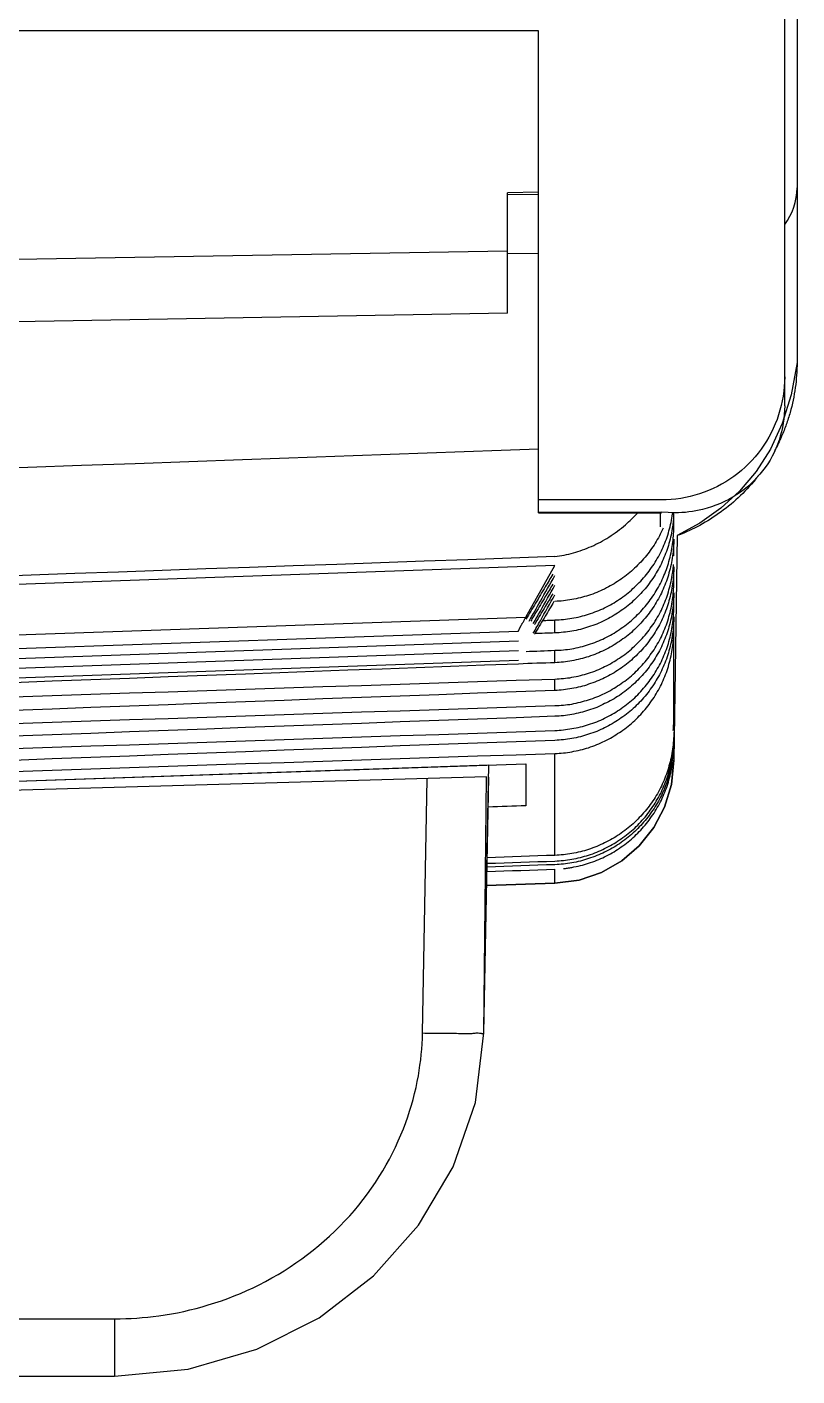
# Model space of a CAD drawing. Header units: metres. Extents: x 0 to 3575, y 0 to 842.
# Drawn here: x 2458.94 to 2473.11, y 497.87 to 522.71 of the extents above; entities that cross this region are included whole.
import ezdxf

# ---------------------------------------------------------------- set-up
doc = ezdxf.new("R2010")
doc.units = ezdxf.units.M
doc.layers.add('SCHEMATICS', color=7, linetype='Continuous')

msp = doc.modelspace()

# ---------------------------------------------------------------- linework, layer by layer
at = {"layer": 'SCHEMATICS', "color": 7}
for p, q in [((2472.886, 515.731), (2472.886, 738.034)), ((2473.113, 737.092), (2473.113, 516.53)), ((2473.113, 737.092), (2473.113, 516.53)), ((2468.352, 522.639), (2449.529, 522.639)), ((2468.352, 513.762), (2468.352, 522.639)), ((2468.352, 519.667), (2467.784, 519.657)), ((2467.784, 517.437), (2467.784, 519.657)), ((2468.352, 519.624), (2467.784, 519.616)), ((2467.784, 518.583), (2453.384, 518.335)), ((2467.784, 518.538), (2468.352, 518.546)), ((2467.784, 517.437), (2453.384, 517.19)), ((2470.619, 514), (2468.352, 514)), ((2468.352, 513.775), (2470.619, 513.775)), ((2468.352, 513.762), (2470.619, 513.762)), ((2470.594, 513.762), (2470.594, 513.505)), ((2470.866, 513.762), (2470.619, 513.775)), ((2470.845, 513.493), (2470.845, 513.762)), ((2470.906, 513.342), (2470.845, 509.208)), ((2470.845, 512.968), (2470.845, 513.278)), ((2468.655, 512.79), (2449.38, 512.116)), ((2468.122, 511.842), (2468.655, 512.79)), ((2470.845, 512.476), (2470.845, 512.765)), ((2470.845, 512.019), (2470.845, 512.288)), ((2449.894, 511.202), (2468.122, 511.842)), ((2468.657, 511.549), (2468.657, 511.79)), ((2470.845, 509.788), (2470.845, 511.847)), ((2450.024, 510.96), (2467.988, 511.585)), ((2467.988, 511.587), (2467.988, 511.587)), ((2450.024, 510.776), (2467.988, 511.406)), ((2450.024, 510.597), (2467.988, 511.225)), ((2450.024, 510.421), (2467.988, 511.047)), ((2468.657, 511.001), (2468.657, 511.23)), ((2468.657, 510.491), (2468.657, 510.701)), ((2468.657, 507.454), (2468.657, 509.331)), ((2470.845, 509.468), (2470.845, 509.208)), ((2449.383, 508.495), (2468.123, 509.14)), ((2467.439, 509.116), (2449.771, 508.508)), ((2467.4, 506.897), (2467.439, 509.116)), ((2468.123, 509.14), (2468.123, 508.367)), ((2467.396, 508.899), (2449.813, 508.401)), ((2466.219, 504.183), (2466.305, 508.862)), ((2467.351, 504.183), (2467.396, 508.899)), ((2467.351, 504.183), (2467.44, 508.897)), ((2468.657, 506.939), (2468.657, 507.201)), ((2468.657, 506.939), (2467.4, 506.897)), ((2467.4, 506.897), (2468.657, 506.939)), ((2456.652, 498.92), (2460.552, 498.92)), ((2460.552, 498.92), (2460.552, 497.866)), ((2456.652, 497.866), (2460.552, 497.866)), ((2456.652, 497.866), (2460.552, 497.866))]:
    msp.add_line(p, q, dxfattribs=at)
for points in [[(2472.886, 519.069), (2472.938, 519.145), (2472.984, 519.224), (2473.023, 519.306), (2473.055, 519.391), (2473.08, 519.478), (2473.098, 519.566), (2473.109, 519.656), (2473.113, 519.746)], [(2473.113, 516.53), (2473.005, 515.936), (2472.842, 515.407), (2472.627, 514.937), (2472.364, 514.523), (2472.056, 514.16), (2471.709, 513.845), (2471.324, 513.574), (2470.906, 513.342)], [(2473.113, 516.53), (2473.113, 516.472), (2473.111, 516.413), (2473.108, 516.355), (2473.105, 516.297), (2473.1, 516.24), (2473.095, 516.182), (2473.089, 516.125), (2473.082, 516.067)], [(2472.886, 516.266), (2472.884, 516.177), (2472.879, 516.088), (2472.87, 516), (2472.857, 515.912), (2472.842, 515.824), (2472.822, 515.737), (2472.8, 515.651), (2472.774, 515.565)], [(2473.082, 516.067), (2473.073, 516.009), (2473.063, 515.951), (2473.053, 515.894), (2473.042, 515.836), (2473.03, 515.779), (2473.016, 515.722), (2473.002, 515.666), (2472.987, 515.61)], [(2472.774, 515.565), (2472.745, 515.481), (2472.713, 515.398), (2472.677, 515.316), (2472.639, 515.236), (2472.597, 515.158), (2472.552, 515.081), (2472.504, 515.007), (2472.452, 514.934)], [(2472.886, 515.731), (2472.884, 515.651), (2472.879, 515.571), (2472.871, 515.491), (2472.859, 515.411), (2472.844, 515.332), (2472.827, 515.253), (2472.806, 515.175), (2472.783, 515.099)], [(2472.987, 515.61), (2472.979, 515.582), (2472.97, 515.554), (2472.962, 515.527), (2472.953, 515.499), (2472.944, 515.471), (2472.935, 515.444), (2472.925, 515.416), (2472.915, 515.389)], [(2472.915, 515.389), (2472.905, 515.361), (2472.895, 515.333), (2472.885, 515.306), (2472.875, 515.279), (2472.865, 515.252), (2472.854, 515.225), (2472.842, 515.199), (2472.83, 515.172)], [(2472.783, 515.099), (2472.756, 515.023), (2472.726, 514.948), (2472.692, 514.875), (2472.656, 514.803), (2472.616, 514.733), (2472.574, 514.665), (2472.529, 514.598), (2472.48, 514.534)], [(2472.83, 515.172), (2472.815, 515.138), (2472.8, 515.104), (2472.784, 515.07), (2472.768, 515.036), (2472.752, 515.003), (2472.735, 514.969), (2472.718, 514.936), (2472.7, 514.903)], [(2468.352, 514.932), (2467.67, 514.907), (2466.989, 514.883), (2466.308, 514.858), (2465.627, 514.834), (2464.946, 514.81), (2464.266, 514.786), (2463.585, 514.762), (2462.905, 514.738)], [(2472.452, 514.934), (2472.398, 514.863), (2472.342, 514.794), (2472.283, 514.728), (2472.221, 514.664), (2472.157, 514.602), (2472.09, 514.543), (2472.021, 514.487), (2471.949, 514.433)], [(2462.905, 514.738), (2461.918, 514.703), (2460.931, 514.667), (2459.944, 514.632), (2458.957, 514.597), (2457.969, 514.563), (2456.982, 514.528), (2455.995, 514.493), (2455.008, 514.459)], [(2472.48, 514.534), (2472.429, 514.471), (2472.376, 514.41), (2472.32, 514.352), (2472.261, 514.296), (2472.2, 514.242), (2472.138, 514.191), (2472.073, 514.142), (2472.006, 514.097)], [(2471.949, 514.433), (2471.877, 514.382), (2471.803, 514.334), (2471.726, 514.289), (2471.648, 514.247), (2471.568, 514.208), (2471.486, 514.173), (2471.403, 514.14), (2471.319, 514.111)], [(2472.347, 514.376), (2472.31, 514.332), (2472.273, 514.288), (2472.234, 514.245), (2472.194, 514.202), (2472.154, 514.16), (2472.113, 514.119), (2472.072, 514.078), (2472.029, 514.038)], [(2472.401, 514.445), (2472.395, 514.437), (2472.388, 514.428), (2472.382, 514.419), (2472.375, 514.411), (2472.368, 514.402), (2472.362, 514.394), (2472.354, 514.385), (2472.347, 514.376)], [(2471.319, 514.111), (2471.234, 514.085), (2471.148, 514.063), (2471.061, 514.044), (2470.973, 514.028), (2470.885, 514.016), (2470.796, 514.007), (2470.707, 514.002), (2470.619, 514)], [(2472.006, 514.097), (2471.932, 514.052), (2471.857, 514.009), (2471.78, 513.97), (2471.702, 513.934), (2471.622, 513.902), (2471.541, 513.872), (2471.459, 513.846), (2471.376, 513.824)], [(2472.029, 514.038), (2471.986, 513.999), (2471.943, 513.96), (2471.899, 513.923), (2471.855, 513.886), (2471.809, 513.85), (2471.763, 513.815), (2471.716, 513.781), (2471.668, 513.747)], [(2469.954, 513.543), (2469.983, 513.568), (2470.012, 513.594), (2470.04, 513.621), (2470.068, 513.648), (2470.096, 513.675), (2470.123, 513.703), (2470.15, 513.73), (2470.176, 513.758)], [(2470.824, 513.741), (2470.824, 513.743), (2470.824, 513.746), (2470.824, 513.748), (2470.825, 513.751), (2470.825, 513.754), (2470.825, 513.757), (2470.826, 513.759), (2470.826, 513.762)], [(2471.376, 513.824), (2471.314, 513.81), (2471.251, 513.797), (2471.188, 513.786), (2471.124, 513.778), (2471.06, 513.771), (2470.995, 513.766), (2470.931, 513.763), (2470.866, 513.762)], [(2469.651, 513.316), (2469.691, 513.342), (2469.73, 513.369), (2469.769, 513.396), (2469.807, 513.424), (2469.844, 513.453), (2469.881, 513.482), (2469.918, 513.512), (2469.954, 513.543)], [(2470.756, 513.429), (2470.767, 513.467), (2470.777, 513.506), (2470.786, 513.544), (2470.795, 513.583), (2470.803, 513.622), (2470.811, 513.661), (2470.818, 513.701), (2470.824, 513.741)], [(2470.824, 513.512), (2470.818, 513.472), (2470.811, 513.432), (2470.803, 513.392), (2470.795, 513.353), (2470.786, 513.314), (2470.777, 513.275), (2470.767, 513.236), (2470.756, 513.198)], [(2470.84, 513.669), (2470.839, 513.649), (2470.837, 513.629), (2470.836, 513.609), (2470.834, 513.59), (2470.831, 513.57), (2470.829, 513.551), (2470.827, 513.532), (2470.824, 513.512)], [(2471.668, 513.747), (2471.62, 513.713), (2471.572, 513.68), (2471.523, 513.648), (2471.474, 513.617), (2471.424, 513.587), (2471.374, 513.558), (2471.324, 513.53), (2471.273, 513.502)], [(2469.33, 513.144), (2469.371, 513.162), (2469.412, 513.182), (2469.452, 513.202), (2469.493, 513.223), (2469.533, 513.245), (2469.573, 513.268), (2469.612, 513.291), (2469.651, 513.316)], [(2470.648, 513.479), (2470.632, 513.443), (2470.615, 513.407), (2470.597, 513.372), (2470.579, 513.338), (2470.561, 513.304), (2470.542, 513.27), (2470.522, 513.236), (2470.502, 513.202)], [(2470.648, 513.131), (2470.664, 513.167), (2470.679, 513.203), (2470.694, 513.24), (2470.708, 513.277), (2470.721, 513.315), (2470.734, 513.352), (2470.745, 513.391), (2470.756, 513.429)], [(2470.824, 513.181), (2470.829, 513.22), (2470.833, 513.258), (2470.836, 513.297), (2470.839, 513.337), (2470.842, 513.376), (2470.844, 513.415), (2470.845, 513.454), (2470.845, 513.493)], [(2470.845, 513.278), (2470.845, 513.24), (2470.844, 513.201), (2470.842, 513.162), (2470.839, 513.122), (2470.836, 513.083), (2470.833, 513.044), (2470.829, 513.005), (2470.824, 512.966)], [(2471.273, 513.502), (2471.228, 513.48), (2471.182, 513.458), (2471.136, 513.437), (2471.091, 513.416), (2471.045, 513.396), (2470.999, 513.377), (2470.953, 513.359), (2470.906, 513.342)], [(2468.657, 512.957), (2468.7, 512.962), (2468.742, 512.968), (2468.785, 512.975), (2468.827, 512.983), (2468.87, 512.992), (2468.912, 513.002), (2468.954, 513.013), (2468.996, 513.025)], [(2468.996, 513.025), (2469.039, 513.038), (2469.081, 513.051), (2469.123, 513.065), (2469.165, 513.08), (2469.207, 513.095), (2469.248, 513.111), (2469.289, 513.127), (2469.33, 513.144)], [(2470.502, 513.202), (2470.481, 513.169), (2470.459, 513.135), (2470.436, 513.103), (2470.413, 513.07), (2470.39, 513.038), (2470.366, 513.007), (2470.341, 512.976), (2470.316, 512.945)], [(2470.502, 512.851), (2470.522, 512.885), (2470.542, 512.919), (2470.561, 512.953), (2470.58, 512.988), (2470.599, 513.024), (2470.616, 513.059), (2470.633, 513.095), (2470.648, 513.131)], [(2470.756, 513.198), (2470.745, 513.16), (2470.734, 513.123), (2470.721, 513.086), (2470.708, 513.049), (2470.694, 513.012), (2470.679, 512.975), (2470.664, 512.939), (2470.648, 512.902)], [(2470.756, 512.868), (2470.767, 512.906), (2470.777, 512.945), (2470.786, 512.984), (2470.795, 513.023), (2470.803, 513.063), (2470.811, 513.103), (2470.818, 513.142), (2470.824, 513.181)], [(2468.657, 512.957), (2467.854, 512.928), (2467.051, 512.899), (2466.248, 512.87), (2465.444, 512.842), (2464.641, 512.813), (2463.838, 512.785), (2463.034, 512.756), (2462.23, 512.728)], [(2470.316, 512.945), (2470.29, 512.915), (2470.263, 512.885), (2470.236, 512.856), (2470.208, 512.826), (2470.18, 512.798), (2470.152, 512.769), (2470.123, 512.741), (2470.094, 512.714)], [(2470.316, 512.595), (2470.341, 512.626), (2470.366, 512.658), (2470.39, 512.689), (2470.413, 512.721), (2470.436, 512.753), (2470.459, 512.785), (2470.481, 512.818), (2470.502, 512.851)], [(2470.648, 512.902), (2470.633, 512.866), (2470.616, 512.83), (2470.599, 512.794), (2470.581, 512.759), (2470.562, 512.725), (2470.542, 512.69), (2470.523, 512.656), (2470.502, 512.623)], [(2470.648, 512.569), (2470.664, 512.605), (2470.679, 512.641), (2470.694, 512.678), (2470.708, 512.716), (2470.721, 512.753), (2470.734, 512.791), (2470.745, 512.83), (2470.756, 512.868)], [(2470.824, 512.966), (2470.818, 512.926), (2470.811, 512.886), (2470.803, 512.847), (2470.795, 512.808), (2470.786, 512.769), (2470.777, 512.731), (2470.767, 512.692), (2470.756, 512.654)], [(2470.824, 512.651), (2470.827, 512.672), (2470.829, 512.692), (2470.831, 512.712), (2470.834, 512.732), (2470.836, 512.752), (2470.837, 512.771), (2470.839, 512.792), (2470.84, 512.812)], [(2470.845, 512.765), (2470.845, 512.726), (2470.844, 512.687), (2470.842, 512.648), (2470.839, 512.609), (2470.836, 512.57), (2470.833, 512.531), (2470.829, 512.493), (2470.824, 512.454)], [(2462.23, 512.728), (2461.427, 512.699), (2460.625, 512.67), (2459.822, 512.642), (2459.019, 512.613), (2458.215, 512.584), (2457.412, 512.555), (2456.608, 512.526), (2455.804, 512.497)], [(2468.389, 512.133), (2468.422, 512.192), (2468.455, 512.252), (2468.488, 512.311), (2468.522, 512.37), (2468.555, 512.428), (2468.588, 512.487), (2468.622, 512.547), (2468.655, 512.606)], [(2468.617, 512.632), (2468.6, 512.603), (2468.583, 512.574), (2468.566, 512.544), (2468.549, 512.515), (2468.532, 512.486), (2468.514, 512.457), (2468.497, 512.428), (2468.48, 512.399)], [(2469.844, 512.519), (2469.812, 512.498), (2469.778, 512.477), (2469.745, 512.457), (2469.71, 512.436), (2469.676, 512.416), (2469.641, 512.397), (2469.606, 512.378), (2469.57, 512.359)], [(2470.094, 512.714), (2470.065, 512.688), (2470.035, 512.663), (2470.004, 512.638), (2469.973, 512.614), (2469.941, 512.589), (2469.909, 512.565), (2469.877, 512.542), (2469.844, 512.519)], [(2470.094, 512.366), (2470.123, 512.393), (2470.152, 512.421), (2470.18, 512.449), (2470.208, 512.477), (2470.236, 512.506), (2470.263, 512.535), (2470.29, 512.565), (2470.316, 512.595)], [(2470.502, 512.623), (2470.481, 512.589), (2470.459, 512.555), (2470.436, 512.522), (2470.413, 512.49), (2470.39, 512.458), (2470.366, 512.426), (2470.341, 512.395), (2470.316, 512.365)], [(2470.502, 512.292), (2470.523, 512.325), (2470.542, 512.358), (2470.562, 512.392), (2470.581, 512.427), (2470.599, 512.462), (2470.616, 512.498), (2470.633, 512.533), (2470.648, 512.569)], [(2470.756, 512.654), (2470.745, 512.616), (2470.734, 512.578), (2470.721, 512.54), (2470.708, 512.502), (2470.694, 512.465), (2470.679, 512.428), (2470.664, 512.392), (2470.648, 512.356)], [(2470.756, 512.343), (2470.767, 512.381), (2470.777, 512.419), (2470.786, 512.457), (2470.795, 512.496), (2470.803, 512.535), (2470.811, 512.573), (2470.818, 512.612), (2470.824, 512.651)], [(2468.48, 512.399), (2468.458, 512.362), (2468.435, 512.324), (2468.413, 512.287), (2468.391, 512.25), (2468.369, 512.212), (2468.346, 512.175), (2468.324, 512.138), (2468.302, 512.101)], [(2468.389, 511.952), (2468.422, 512.011), (2468.455, 512.07), (2468.488, 512.129), (2468.522, 512.189), (2468.555, 512.249), (2468.588, 512.308), (2468.622, 512.368), (2468.655, 512.428)], [(2468.617, 512.447), (2468.6, 512.419), (2468.584, 512.391), (2468.567, 512.363), (2468.549, 512.334), (2468.532, 512.305), (2468.515, 512.276), (2468.497, 512.247), (2468.48, 512.218)], [(2468.619, 512.272), (2468.602, 512.243), (2468.584, 512.214), (2468.567, 512.185), (2468.55, 512.155), (2468.532, 512.126), (2468.515, 512.097), (2468.497, 512.067), (2468.48, 512.038)], [(2469.57, 512.359), (2469.535, 512.342), (2469.499, 512.326), (2469.463, 512.311), (2469.427, 512.295), (2469.39, 512.281), (2469.353, 512.267), (2469.315, 512.254), (2469.277, 512.242)], [(2469.844, 512.17), (2469.877, 512.193), (2469.909, 512.216), (2469.941, 512.24), (2469.973, 512.264), (2470.004, 512.289), (2470.035, 512.314), (2470.065, 512.34), (2470.094, 512.366)], [(2470.316, 512.365), (2470.29, 512.334), (2470.263, 512.304), (2470.236, 512.274), (2470.208, 512.245), (2470.18, 512.217), (2470.152, 512.188), (2470.123, 512.161), (2470.094, 512.133)], [(2470.316, 512.037), (2470.341, 512.067), (2470.366, 512.098), (2470.39, 512.129), (2470.413, 512.16), (2470.436, 512.193), (2470.459, 512.225), (2470.481, 512.258), (2470.502, 512.292)], [(2470.648, 512.356), (2470.633, 512.321), (2470.616, 512.285), (2470.599, 512.25), (2470.581, 512.214), (2470.562, 512.18), (2470.542, 512.145), (2470.523, 512.111), (2470.502, 512.078)], [(2470.648, 512.042), (2470.664, 512.079), (2470.679, 512.117), (2470.694, 512.154), (2470.708, 512.191), (2470.721, 512.228), (2470.734, 512.266), (2470.745, 512.304), (2470.756, 512.343)], [(2470.824, 512.454), (2470.818, 512.415), (2470.811, 512.376), (2470.803, 512.336), (2470.795, 512.297), (2470.786, 512.258), (2470.777, 512.219), (2470.767, 512.18), (2470.756, 512.142)], [(2470.824, 512.161), (2470.829, 512.2), (2470.833, 512.239), (2470.836, 512.279), (2470.839, 512.318), (2470.842, 512.358), (2470.844, 512.397), (2470.845, 512.437), (2470.845, 512.476)], [(2470.845, 512.288), (2470.845, 512.249), (2470.844, 512.209), (2470.842, 512.17), (2470.839, 512.131), (2470.836, 512.092), (2470.833, 512.053), (2470.829, 512.014), (2470.824, 511.976)], [(2468.302, 512.101), (2468.28, 512.063), (2468.257, 512.026), (2468.235, 511.988), (2468.212, 511.951), (2468.19, 511.913), (2468.168, 511.876), (2468.145, 511.839), (2468.123, 511.802)], [(2468.184, 511.769), (2468.209, 511.814), (2468.235, 511.859), (2468.26, 511.905), (2468.286, 511.95), (2468.312, 511.996), (2468.337, 512.042), (2468.363, 512.087), (2468.389, 512.133)], [(2468.48, 512.218), (2468.458, 512.181), (2468.435, 512.143), (2468.413, 512.106), (2468.391, 512.069), (2468.369, 512.031), (2468.346, 511.994), (2468.324, 511.956), (2468.302, 511.918)], [(2468.48, 512.038), (2468.458, 512.001), (2468.435, 511.963), (2468.413, 511.926), (2468.391, 511.889), (2468.369, 511.852), (2468.346, 511.814), (2468.324, 511.777), (2468.302, 511.739)], [(2468.389, 511.776), (2468.422, 511.835), (2468.455, 511.894), (2468.488, 511.954), (2468.522, 512.013), (2468.555, 512.073), (2468.588, 512.133), (2468.622, 512.193), (2468.655, 512.252)], [(2468.637, 512.126), (2468.618, 512.094), (2468.599, 512.062), (2468.579, 512.029), (2468.559, 511.996), (2468.54, 511.963), (2468.52, 511.929), (2468.5, 511.895), (2468.48, 511.861)], [(2468.969, 512.163), (2468.93, 512.157), (2468.891, 512.152), (2468.852, 512.146), (2468.813, 512.142), (2468.774, 512.138), (2468.735, 512.135), (2468.696, 512.133), (2468.657, 512.132)], [(2469.277, 512.242), (2469.239, 512.23), (2469.201, 512.218), (2469.163, 512.208), (2469.125, 512.198), (2469.086, 512.188), (2469.047, 512.179), (2469.008, 512.171), (2468.969, 512.163)], [(2469.572, 512.012), (2469.608, 512.031), (2469.643, 512.05), (2469.678, 512.068), (2469.712, 512.088), (2469.746, 512.107), (2469.779, 512.128), (2469.812, 512.149), (2469.844, 512.17)], [(2470.094, 512.133), (2470.065, 512.107), (2470.035, 512.082), (2470.004, 512.057), (2469.973, 512.032), (2469.941, 512.008), (2469.909, 511.984), (2469.877, 511.961), (2469.844, 511.938)], [(2470.094, 511.805), (2470.123, 511.832), (2470.152, 511.86), (2470.18, 511.888), (2470.208, 511.916), (2470.236, 511.945), (2470.263, 511.975), (2470.29, 512.006), (2470.316, 512.037)], [(2470.502, 512.078), (2470.481, 512.044), (2470.459, 512.011), (2470.436, 511.978), (2470.413, 511.945), (2470.39, 511.913), (2470.366, 511.882), (2470.341, 511.851), (2470.316, 511.82)], [(2470.502, 511.766), (2470.523, 511.799), (2470.542, 511.833), (2470.562, 511.867), (2470.581, 511.901), (2470.599, 511.936), (2470.616, 511.971), (2470.633, 512.006), (2470.648, 512.042)], [(2470.756, 512.142), (2470.745, 512.104), (2470.734, 512.067), (2470.721, 512.029), (2470.708, 511.991), (2470.694, 511.954), (2470.679, 511.916), (2470.664, 511.879), (2470.648, 511.842)], [(2470.756, 511.852), (2470.767, 511.89), (2470.777, 511.928), (2470.786, 511.966), (2470.795, 512.004), (2470.803, 512.043), (2470.811, 512.082), (2470.818, 512.122), (2470.824, 512.161)], [(2470.824, 511.707), (2470.829, 511.745), (2470.833, 511.784), (2470.836, 511.823), (2470.839, 511.862), (2470.842, 511.901), (2470.844, 511.94), (2470.845, 511.98), (2470.845, 512.019)], [(2468.076, 511.756), (2468.082, 511.767), (2468.088, 511.778), (2468.093, 511.788), (2468.099, 511.799), (2468.105, 511.809), (2468.11, 511.82), (2468.116, 511.831), (2468.122, 511.842)], [(2468.302, 511.918), (2468.29, 511.9), (2468.279, 511.881), (2468.268, 511.863), (2468.257, 511.844), (2468.246, 511.826), (2468.235, 511.807), (2468.225, 511.788), (2468.214, 511.769)], [(2468.258, 511.544), (2468.275, 511.573), (2468.291, 511.602), (2468.307, 511.631), (2468.324, 511.661), (2468.34, 511.69), (2468.356, 511.719), (2468.373, 511.748), (2468.389, 511.776)], [(2468.259, 511.723), (2468.276, 511.751), (2468.292, 511.78), (2468.308, 511.808), (2468.324, 511.837), (2468.34, 511.865), (2468.356, 511.894), (2468.373, 511.923), (2468.389, 511.952)], [(2468.48, 511.861), (2468.458, 511.825), (2468.435, 511.788), (2468.413, 511.751), (2468.391, 511.713), (2468.369, 511.676), (2468.346, 511.639), (2468.324, 511.601), (2468.302, 511.563)], [(2468.431, 511.779), (2468.459, 511.781), (2468.487, 511.782), (2468.516, 511.783), (2468.544, 511.785), (2468.572, 511.786), (2468.601, 511.787), (2468.629, 511.788), (2468.657, 511.79)], [(2468.657, 511.79), (2468.696, 511.791), (2468.735, 511.792), (2468.774, 511.795), (2468.813, 511.798), (2468.852, 511.803), (2468.891, 511.808), (2468.93, 511.814), (2468.969, 511.82)], [(2468.969, 511.82), (2469.008, 511.827), (2469.047, 511.835), (2469.086, 511.843), (2469.125, 511.853), (2469.163, 511.863), (2469.202, 511.874), (2469.239, 511.885), (2469.277, 511.897)], [(2469.277, 511.897), (2469.315, 511.91), (2469.353, 511.923), (2469.39, 511.936), (2469.427, 511.95), (2469.463, 511.964), (2469.5, 511.979), (2469.536, 511.995), (2469.572, 512.012)], [(2469.57, 511.779), (2469.535, 511.762), (2469.499, 511.745), (2469.463, 511.729), (2469.427, 511.714), (2469.39, 511.7), (2469.353, 511.686), (2469.315, 511.673), (2469.277, 511.661)], [(2469.844, 511.938), (2469.812, 511.917), (2469.778, 511.895), (2469.745, 511.875), (2469.71, 511.855), (2469.676, 511.835), (2469.641, 511.816), (2469.606, 511.797), (2469.57, 511.779)], [(2469.844, 511.612), (2469.877, 511.635), (2469.909, 511.658), (2469.941, 511.681), (2469.973, 511.705), (2470.004, 511.729), (2470.035, 511.754), (2470.065, 511.779), (2470.094, 511.805)], [(2470.316, 511.82), (2470.29, 511.789), (2470.263, 511.758), (2470.236, 511.728), (2470.208, 511.699), (2470.18, 511.67), (2470.152, 511.642), (2470.123, 511.614), (2470.094, 511.587)], [(2470.648, 511.842), (2470.633, 511.806), (2470.616, 511.771), (2470.599, 511.736), (2470.581, 511.701), (2470.562, 511.667), (2470.542, 511.633), (2470.523, 511.599), (2470.502, 511.565)], [(2470.648, 511.552), (2470.664, 511.589), (2470.679, 511.626), (2470.694, 511.663), (2470.708, 511.7), (2470.721, 511.737), (2470.734, 511.775), (2470.745, 511.813), (2470.756, 511.852)], [(2470.824, 511.976), (2470.818, 511.937), (2470.811, 511.897), (2470.803, 511.858), (2470.795, 511.819), (2470.786, 511.78), (2470.777, 511.741), (2470.767, 511.702), (2470.756, 511.664)], [(2470.845, 511.847), (2470.845, 511.808), (2470.844, 511.768), (2470.842, 511.728), (2470.839, 511.689), (2470.836, 511.649), (2470.833, 511.61), (2470.829, 511.571), (2470.824, 511.532)], [(2467.988, 511.587), (2467.988, 511.587), (2467.987, 511.588), (2467.988, 511.589), (2467.988, 511.591), (2467.989, 511.594), (2467.99, 511.596), (2467.992, 511.599), (2467.993, 511.601)], [(2467.993, 511.601), (2467.996, 511.606), (2467.998, 511.611), (2468, 511.615), (2468.002, 511.619), (2468.004, 511.623), (2468.006, 511.627), (2468.008, 511.631), (2468.01, 511.635)], [(2468.01, 511.635), (2468.013, 511.641), (2468.015, 511.648), (2468.019, 511.655), (2468.022, 511.662), (2468.025, 511.669), (2468.029, 511.676), (2468.032, 511.682), (2468.035, 511.688)], [(2468.035, 511.688), (2468.041, 511.697), (2468.046, 511.706), (2468.051, 511.715), (2468.056, 511.724), (2468.061, 511.732), (2468.066, 511.74), (2468.071, 511.748), (2468.076, 511.756)], [(2468.302, 511.563), (2468.299, 511.559), (2468.296, 511.555), (2468.293, 511.55), (2468.29, 511.546), (2468.287, 511.541), (2468.285, 511.536), (2468.282, 511.53), (2468.28, 511.525)], [(2468.302, 511.739), (2468.3, 511.735), (2468.297, 511.731), (2468.295, 511.726), (2468.293, 511.722), (2468.29, 511.718), (2468.288, 511.714), (2468.285, 511.71), (2468.283, 511.707)], [(2468.657, 511.549), (2468.611, 511.548), (2468.564, 511.546), (2468.518, 511.545), (2468.471, 511.543), (2468.425, 511.541), (2468.378, 511.54), (2468.332, 511.538), (2468.285, 511.537)], [(2468.969, 511.581), (2468.93, 511.575), (2468.891, 511.57), (2468.852, 511.566), (2468.813, 511.562), (2468.774, 511.558), (2468.735, 511.555), (2468.696, 511.552), (2468.657, 511.549)], [(2469.277, 511.661), (2469.239, 511.649), (2469.201, 511.637), (2469.163, 511.627), (2469.125, 511.616), (2469.086, 511.606), (2469.047, 511.597), (2469.008, 511.589), (2468.969, 511.581)], [(2469.572, 511.454), (2469.608, 511.471), (2469.643, 511.489), (2469.678, 511.508), (2469.712, 511.528), (2469.746, 511.548), (2469.779, 511.568), (2469.812, 511.59), (2469.844, 511.612)], [(2470.094, 511.587), (2470.065, 511.561), (2470.035, 511.536), (2470.004, 511.511), (2469.973, 511.486), (2469.941, 511.462), (2469.909, 511.439), (2469.877, 511.416), (2469.844, 511.394)], [(2470.316, 511.511), (2470.341, 511.541), (2470.366, 511.571), (2470.39, 511.603), (2470.413, 511.635), (2470.436, 511.667), (2470.459, 511.7), (2470.481, 511.733), (2470.502, 511.766)], [(2470.502, 511.565), (2470.481, 511.531), (2470.459, 511.498), (2470.436, 511.466), (2470.413, 511.433), (2470.39, 511.402), (2470.366, 511.37), (2470.341, 511.339), (2470.316, 511.308)], [(2470.502, 511.273), (2470.523, 511.307), (2470.542, 511.342), (2470.562, 511.376), (2470.581, 511.411), (2470.599, 511.446), (2470.616, 511.481), (2470.633, 511.516), (2470.648, 511.552)], [(2470.756, 511.664), (2470.745, 511.626), (2470.734, 511.588), (2470.721, 511.551), (2470.708, 511.513), (2470.694, 511.476), (2470.679, 511.439), (2470.664, 511.402), (2470.648, 511.365)], [(2470.756, 511.395), (2470.767, 511.434), (2470.777, 511.472), (2470.786, 511.511), (2470.795, 511.55), (2470.803, 511.589), (2470.811, 511.628), (2470.818, 511.667), (2470.824, 511.707)], [(2470.824, 511.532), (2470.818, 511.493), (2470.811, 511.454), (2470.803, 511.415), (2470.795, 511.376), (2470.786, 511.337), (2470.777, 511.298), (2470.767, 511.26), (2470.756, 511.222)], [(2470.824, 511.282), (2470.829, 511.321), (2470.833, 511.36), (2470.836, 511.399), (2470.839, 511.439), (2470.842, 511.478), (2470.844, 511.517), (2470.845, 511.556), (2470.845, 511.595)], [(2468.969, 511.259), (2469.008, 511.266), (2469.047, 511.274), (2469.086, 511.283), (2469.125, 511.292), (2469.163, 511.302), (2469.202, 511.313), (2469.239, 511.324), (2469.277, 511.335)], [(2469.277, 511.335), (2469.315, 511.348), (2469.353, 511.362), (2469.39, 511.376), (2469.427, 511.39), (2469.463, 511.405), (2469.5, 511.421), (2469.536, 511.437), (2469.572, 511.454)], [(2469.844, 511.394), (2469.812, 511.371), (2469.778, 511.349), (2469.745, 511.328), (2469.71, 511.308), (2469.676, 511.288), (2469.641, 511.27), (2469.606, 511.251), (2469.57, 511.234)], [(2469.844, 511.085), (2469.877, 511.107), (2469.909, 511.131), (2469.941, 511.154), (2469.973, 511.178), (2470.004, 511.203), (2470.035, 511.228), (2470.065, 511.254), (2470.094, 511.28)], [(2470.094, 511.28), (2470.123, 511.307), (2470.152, 511.335), (2470.18, 511.363), (2470.208, 511.391), (2470.236, 511.421), (2470.263, 511.45), (2470.29, 511.48), (2470.316, 511.511)], [(2470.316, 511.308), (2470.29, 511.277), (2470.263, 511.247), (2470.236, 511.217), (2470.208, 511.188), (2470.18, 511.159), (2470.152, 511.131), (2470.123, 511.104), (2470.094, 511.078)], [(2470.316, 511.019), (2470.341, 511.049), (2470.366, 511.08), (2470.39, 511.112), (2470.413, 511.144), (2470.436, 511.176), (2470.459, 511.208), (2470.481, 511.241), (2470.502, 511.273)], [(2470.648, 511.365), (2470.633, 511.329), (2470.616, 511.293), (2470.599, 511.258), (2470.581, 511.223), (2470.562, 511.189), (2470.542, 511.154), (2470.523, 511.121), (2470.502, 511.087)], [(2470.648, 511.097), (2470.664, 511.132), (2470.679, 511.169), (2470.694, 511.206), (2470.708, 511.243), (2470.721, 511.281), (2470.734, 511.319), (2470.745, 511.357), (2470.756, 511.395)], [(2470.756, 510.973), (2470.767, 511.011), (2470.777, 511.049), (2470.786, 511.088), (2470.795, 511.126), (2470.803, 511.164), (2470.811, 511.203), (2470.818, 511.242), (2470.824, 511.282)], [(2468.125, 511.21), (2468.191, 511.212), (2468.258, 511.214), (2468.324, 511.216), (2468.391, 511.218), (2468.457, 511.221), (2468.524, 511.224), (2468.59, 511.227), (2468.657, 511.23)], [(2468.657, 511.23), (2468.696, 511.23), (2468.735, 511.232), (2468.774, 511.234), (2468.813, 511.238), (2468.852, 511.242), (2468.891, 511.247), (2468.93, 511.252), (2468.969, 511.259)], [(2468.969, 511.037), (2468.93, 511.031), (2468.891, 511.025), (2468.852, 511.019), (2468.813, 511.014), (2468.774, 511.01), (2468.735, 511.007), (2468.696, 511.004), (2468.657, 511.001)], [(2469.277, 511.113), (2469.239, 511.102), (2469.201, 511.091), (2469.163, 511.081), (2469.125, 511.072), (2469.086, 511.063), (2469.047, 511.054), (2469.008, 511.045), (2468.969, 511.037)], [(2469.57, 511.234), (2469.535, 511.217), (2469.499, 511.2), (2469.463, 511.184), (2469.427, 511.169), (2469.39, 511.154), (2469.353, 511.14), (2469.315, 511.126), (2469.277, 511.113)], [(2469.572, 510.93), (2469.608, 510.947), (2469.643, 510.965), (2469.678, 510.984), (2469.712, 511.003), (2469.746, 511.023), (2469.779, 511.043), (2469.812, 511.064), (2469.844, 511.085)], [(2470.094, 511.078), (2470.065, 511.051), (2470.035, 511.024), (2470.004, 510.998), (2469.973, 510.973), (2469.941, 510.949), (2469.909, 510.925), (2469.877, 510.902), (2469.844, 510.88)], [(2470.502, 511.087), (2470.481, 511.053), (2470.459, 511.019), (2470.436, 510.987), (2470.413, 510.954), (2470.39, 510.922), (2470.366, 510.89), (2470.341, 510.859), (2470.316, 510.827)], [(2470.502, 510.819), (2470.523, 510.852), (2470.542, 510.886), (2470.562, 510.92), (2470.581, 510.955), (2470.599, 510.99), (2470.616, 511.025), (2470.633, 511.061), (2470.648, 511.097)], [(2470.756, 511.222), (2470.745, 511.184), (2470.734, 511.146), (2470.721, 511.108), (2470.708, 511.07), (2470.694, 511.033), (2470.679, 510.996), (2470.664, 510.959), (2470.648, 510.923)], [(2462.963, 510.792), (2462.25, 510.766), (2461.538, 510.739), (2460.826, 510.713), (2460.113, 510.686), (2459.401, 510.66), (2458.689, 510.633), (2457.977, 510.606), (2457.265, 510.579)], [(2467.989, 510.978), (2467.36, 510.955), (2466.732, 510.932), (2466.103, 510.909), (2465.475, 510.885), (2464.847, 510.862), (2464.219, 510.839), (2463.591, 510.815), (2462.963, 510.792)], [(2468.657, 511.001), (2468.574, 510.999), (2468.49, 510.996), (2468.407, 510.994), (2468.324, 510.991), (2468.241, 510.988), (2468.157, 510.985), (2468.073, 510.981), (2467.989, 510.978)], [(2468.969, 510.733), (2469.008, 510.74), (2469.047, 510.748), (2469.086, 510.756), (2469.125, 510.766), (2469.163, 510.776), (2469.202, 510.787), (2469.239, 510.798), (2469.277, 510.811)], [(2469.277, 510.811), (2469.315, 510.823), (2469.353, 510.835), (2469.39, 510.849), (2469.427, 510.863), (2469.463, 510.879), (2469.5, 510.895), (2469.536, 510.912), (2469.572, 510.93)], [(2469.844, 510.88), (2469.812, 510.858), (2469.778, 510.837), (2469.745, 510.817), (2469.711, 510.797), (2469.676, 510.777), (2469.642, 510.758), (2469.607, 510.74), (2469.572, 510.722)], [(2469.844, 510.596), (2469.877, 510.618), (2469.909, 510.641), (2469.941, 510.664), (2469.973, 510.688), (2470.004, 510.713), (2470.035, 510.738), (2470.066, 510.763), (2470.096, 510.789)], [(2470.096, 510.789), (2470.125, 510.816), (2470.153, 510.843), (2470.181, 510.871), (2470.209, 510.9), (2470.236, 510.929), (2470.263, 510.958), (2470.29, 510.988), (2470.316, 511.019)], [(2470.316, 510.827), (2470.29, 510.798), (2470.263, 510.768), (2470.236, 510.739), (2470.209, 510.71), (2470.181, 510.682), (2470.153, 510.654), (2470.125, 510.626), (2470.096, 510.599)], [(2470.316, 510.561), (2470.341, 510.593), (2470.366, 510.624), (2470.39, 510.656), (2470.413, 510.687), (2470.436, 510.72), (2470.459, 510.752), (2470.481, 510.785), (2470.502, 510.819)], [(2470.648, 510.923), (2470.633, 510.886), (2470.616, 510.85), (2470.599, 510.815), (2470.581, 510.78), (2470.562, 510.746), (2470.542, 510.712), (2470.523, 510.678), (2470.502, 510.645)], [(2470.648, 510.673), (2470.664, 510.71), (2470.679, 510.746), (2470.694, 510.783), (2470.708, 510.82), (2470.721, 510.858), (2470.734, 510.896), (2470.745, 510.934), (2470.756, 510.973)], [(2462.963, 510.515), (2463.674, 510.538), (2464.386, 510.561), (2465.097, 510.584), (2465.809, 510.608), (2466.521, 510.631), (2467.233, 510.655), (2467.945, 510.678), (2468.657, 510.701)], [(2468.657, 510.701), (2468.696, 510.704), (2468.735, 510.706), (2468.774, 510.709), (2468.813, 510.712), (2468.852, 510.716), (2468.891, 510.721), (2468.93, 510.726), (2468.969, 510.733)], [(2468.969, 510.527), (2468.93, 510.52), (2468.891, 510.514), (2468.852, 510.508), (2468.813, 510.503), (2468.774, 510.499), (2468.735, 510.496), (2468.696, 510.493), (2468.657, 510.491)], [(2469.277, 510.604), (2469.239, 510.591), (2469.201, 510.579), (2469.163, 510.568), (2469.125, 510.558), (2469.086, 510.549), (2469.047, 510.541), (2469.008, 510.533), (2468.969, 510.527)], [(2469.572, 510.722), (2469.536, 510.706), (2469.5, 510.69), (2469.463, 510.674), (2469.427, 510.659), (2469.39, 510.645), (2469.353, 510.631), (2469.315, 510.617), (2469.277, 510.604)], [(2469.572, 510.437), (2469.608, 510.455), (2469.643, 510.473), (2469.678, 510.492), (2469.712, 510.512), (2469.746, 510.532), (2469.779, 510.553), (2469.812, 510.574), (2469.844, 510.596)], [(2470.096, 510.599), (2470.066, 510.573), (2470.035, 510.547), (2470.004, 510.522), (2469.973, 510.497), (2469.941, 510.473), (2469.909, 510.449), (2469.877, 510.425), (2469.844, 510.401)], [(2470.096, 510.331), (2470.125, 510.358), (2470.153, 510.385), (2470.181, 510.413), (2470.209, 510.442), (2470.236, 510.471), (2470.263, 510.501), (2470.29, 510.531), (2470.316, 510.561)], [(2470.502, 510.645), (2470.481, 510.611), (2470.459, 510.578), (2470.436, 510.545), (2470.413, 510.512), (2470.39, 510.48), (2470.366, 510.449), (2470.341, 510.418), (2470.316, 510.387)], [(2470.502, 510.395), (2470.523, 510.429), (2470.542, 510.464), (2470.562, 510.498), (2470.581, 510.533), (2470.599, 510.568), (2470.616, 510.603), (2470.633, 510.638), (2470.648, 510.673)], [(2457.265, 510.327), (2457.977, 510.35), (2458.689, 510.374), (2459.401, 510.397), (2460.113, 510.42), (2460.826, 510.444), (2461.538, 510.467), (2462.25, 510.491), (2462.963, 510.515)], [(2462.963, 510.282), (2462.25, 510.255), (2461.538, 510.229), (2460.826, 510.202), (2460.113, 510.176), (2459.401, 510.149), (2458.689, 510.123), (2457.977, 510.096), (2457.265, 510.07)], [(2468.657, 510.491), (2467.945, 510.465), (2467.233, 510.439), (2466.521, 510.413), (2465.809, 510.387), (2465.097, 510.36), (2464.386, 510.334), (2463.674, 510.308), (2462.963, 510.282)], [(2468.969, 510.241), (2469.008, 510.249), (2469.047, 510.257), (2469.086, 510.266), (2469.125, 510.276), (2469.163, 510.286), (2469.202, 510.297), (2469.239, 510.308), (2469.277, 510.32)], [(2469.277, 510.32), (2469.315, 510.332), (2469.353, 510.345), (2469.39, 510.359), (2469.427, 510.373), (2469.463, 510.388), (2469.5, 510.404), (2469.536, 510.42), (2469.572, 510.437)], [(2469.844, 510.401), (2469.812, 510.38), (2469.778, 510.359), (2469.745, 510.339), (2469.711, 510.319), (2469.676, 510.3), (2469.642, 510.282), (2469.607, 510.264), (2469.572, 510.248)], [(2469.844, 510.137), (2469.877, 510.16), (2469.909, 510.184), (2469.941, 510.208), (2469.973, 510.232), (2470.004, 510.257), (2470.035, 510.282), (2470.066, 510.306), (2470.096, 510.331)], [(2470.316, 510.387), (2470.29, 510.356), (2470.263, 510.326), (2470.236, 510.296), (2470.209, 510.267), (2470.181, 510.239), (2470.153, 510.211), (2470.125, 510.183), (2470.096, 510.156)], [(2470.316, 510.14), (2470.341, 510.17), (2470.366, 510.201), (2470.39, 510.233), (2470.413, 510.265), (2470.436, 510.297), (2470.459, 510.33), (2470.481, 510.362), (2470.502, 510.395)], [(2462.963, 510.024), (2463.674, 510.048), (2464.386, 510.071), (2465.097, 510.095), (2465.809, 510.118), (2466.521, 510.142), (2467.233, 510.165), (2467.945, 510.188), (2468.657, 510.211)], [(2468.657, 510.211), (2468.696, 510.212), (2468.735, 510.214), (2468.774, 510.217), (2468.813, 510.221), (2468.852, 510.225), (2468.891, 510.23), (2468.93, 510.235), (2468.969, 510.241)], [(2468.969, 510.048), (2468.93, 510.041), (2468.891, 510.035), (2468.852, 510.03), (2468.813, 510.026), (2468.774, 510.022), (2468.735, 510.02), (2468.696, 510.017), (2468.657, 510.016)], [(2469.277, 510.127), (2469.239, 510.115), (2469.201, 510.103), (2469.163, 510.093), (2469.125, 510.082), (2469.086, 510.073), (2469.047, 510.064), (2469.008, 510.055), (2468.969, 510.048)], [(2469.572, 510.248), (2469.536, 510.23), (2469.5, 510.212), (2469.463, 510.196), (2469.427, 510.18), (2469.39, 510.166), (2469.353, 510.152), (2469.315, 510.139), (2469.277, 510.127)], [(2469.572, 509.981), (2469.608, 509.998), (2469.643, 510.015), (2469.678, 510.034), (2469.712, 510.053), (2469.746, 510.074), (2469.779, 510.094), (2469.812, 510.115), (2469.844, 510.137)], [(2470.096, 510.156), (2470.066, 510.13), (2470.035, 510.105), (2470.004, 510.08), (2469.973, 510.056), (2469.941, 510.031), (2469.909, 510.008), (2469.877, 509.984), (2469.844, 509.961)], [(2470.096, 509.91), (2470.125, 509.937), (2470.153, 509.964), (2470.181, 509.992), (2470.209, 510.021), (2470.236, 510.05), (2470.263, 510.08), (2470.29, 510.11), (2470.316, 510.14)], [(2457.265, 509.835), (2457.977, 509.859), (2458.689, 509.883), (2459.401, 509.907), (2460.113, 509.93), (2460.826, 509.954), (2461.538, 509.977), (2462.25, 510.001), (2462.963, 510.024)], [(2462.963, 509.806), (2462.25, 509.78), (2461.538, 509.753), (2460.826, 509.727), (2460.113, 509.7), (2459.401, 509.674), (2458.689, 509.647), (2457.977, 509.621), (2457.265, 509.596)], [(2468.657, 510.016), (2467.945, 509.989), (2467.233, 509.963), (2466.521, 509.937), (2465.809, 509.911), (2465.097, 509.885), (2464.386, 509.859), (2463.674, 509.833), (2462.963, 509.806)], [(2468.657, 509.753), (2468.696, 509.755), (2468.735, 509.758), (2468.774, 509.762), (2468.813, 509.766), (2468.852, 509.77), (2468.891, 509.776), (2468.93, 509.782), (2468.969, 509.788)], [(2468.969, 509.788), (2469.008, 509.795), (2469.047, 509.803), (2469.086, 509.811), (2469.125, 509.819), (2469.163, 509.829), (2469.202, 509.839), (2469.239, 509.85), (2469.277, 509.862)], [(2469.277, 509.862), (2469.315, 509.874), (2469.353, 509.887), (2469.39, 509.901), (2469.427, 509.915), (2469.463, 509.93), (2469.5, 509.946), (2469.536, 509.963), (2469.572, 509.981)], [(2469.572, 509.803), (2469.536, 509.786), (2469.5, 509.77), (2469.463, 509.754), (2469.427, 509.738), (2469.39, 509.724), (2469.353, 509.71), (2469.315, 509.696), (2469.277, 509.683)], [(2469.844, 509.961), (2469.812, 509.94), (2469.778, 509.918), (2469.745, 509.898), (2469.711, 509.878), (2469.676, 509.858), (2469.642, 509.839), (2469.607, 509.821), (2469.572, 509.803)], [(2469.844, 509.717), (2469.877, 509.738), (2469.909, 509.761), (2469.941, 509.784), (2469.973, 509.808), (2470.004, 509.833), (2470.035, 509.858), (2470.066, 509.884), (2470.096, 509.91)], [(2470.835, 509.751), (2470.836, 509.766), (2470.837, 509.781), (2470.838, 509.796), (2470.839, 509.811), (2470.84, 509.826), (2470.841, 509.84), (2470.842, 509.855), (2470.843, 509.869)], [(2470.843, 509.869), (2470.843, 509.884), (2470.844, 509.899), (2470.844, 509.914), (2470.844, 509.929), (2470.845, 509.944), (2470.845, 509.959), (2470.845, 509.974), (2470.845, 509.989)], [(2457.265, 509.375), (2457.977, 509.398), (2458.689, 509.422), (2459.401, 509.445), (2460.113, 509.469), (2460.826, 509.492), (2461.538, 509.516), (2462.25, 509.541), (2462.963, 509.565)], [(2462.963, 509.565), (2463.674, 509.589), (2464.386, 509.612), (2465.097, 509.636), (2465.809, 509.659), (2466.521, 509.682), (2467.233, 509.706), (2467.945, 509.729), (2468.657, 509.753)], [(2468.657, 509.572), (2467.945, 509.546), (2467.233, 509.521), (2466.521, 509.495), (2465.809, 509.469), (2465.097, 509.443), (2464.386, 509.416), (2463.674, 509.39), (2462.963, 509.362)], [(2468.969, 509.605), (2468.93, 509.599), (2468.891, 509.593), (2468.852, 509.588), (2468.813, 509.584), (2468.774, 509.58), (2468.735, 509.577), (2468.696, 509.574), (2468.657, 509.572)], [(2469.277, 509.683), (2469.239, 509.671), (2469.202, 509.66), (2469.163, 509.649), (2469.125, 509.639), (2469.086, 509.629), (2469.047, 509.621), (2469.008, 509.612), (2468.969, 509.605)], [(2469.277, 509.437), (2469.315, 509.451), (2469.353, 509.465), (2469.39, 509.48), (2469.427, 509.495), (2469.463, 509.51), (2469.5, 509.526), (2469.536, 509.542), (2469.572, 509.558)], [(2469.572, 509.558), (2469.608, 509.576), (2469.643, 509.595), (2469.678, 509.614), (2469.712, 509.633), (2469.746, 509.654), (2469.779, 509.674), (2469.812, 509.696), (2469.844, 509.717)], [(2470.845, 509.725), (2470.845, 509.686), (2470.844, 509.646), (2470.842, 509.607), (2470.839, 509.568), (2470.836, 509.529), (2470.833, 509.49), (2470.829, 509.451), (2470.824, 509.412)], [(2470.824, 509.304), (2470.829, 509.344), (2470.833, 509.383), (2470.836, 509.422), (2470.839, 509.462), (2470.842, 509.501), (2470.844, 509.54), (2470.845, 509.579), (2470.845, 509.617)], [(2470.845, 509.553), (2470.845, 509.514), (2470.844, 509.474), (2470.842, 509.435), (2470.839, 509.396), (2470.836, 509.357), (2470.833, 509.318), (2470.829, 509.279), (2470.824, 509.241)], [(2462.963, 509.362), (2462.25, 509.336), (2461.538, 509.31), (2460.826, 509.283), (2460.113, 509.257), (2459.401, 509.231), (2458.689, 509.204), (2457.977, 509.178), (2457.265, 509.151)], [(2462.963, 509.143), (2463.674, 509.166), (2464.386, 509.189), (2465.097, 509.213), (2465.809, 509.237), (2466.521, 509.261), (2467.233, 509.284), (2467.945, 509.308), (2468.657, 509.331)], [(2468.657, 509.331), (2468.696, 509.332), (2468.735, 509.334), (2468.774, 509.337), (2468.813, 509.341), (2468.852, 509.345), (2468.891, 509.351), (2468.93, 509.356), (2468.969, 509.362)], [(2468.969, 509.362), (2469.008, 509.37), (2469.047, 509.378), (2469.086, 509.387), (2469.125, 509.396), (2469.163, 509.406), (2469.202, 509.416), (2469.239, 509.427), (2469.277, 509.437)], [(2470.824, 509.412), (2470.818, 509.372), (2470.811, 509.332), (2470.803, 509.292), (2470.795, 509.253), (2470.786, 509.214), (2470.777, 509.176), (2470.767, 509.137), (2470.756, 509.1)], [(2470.756, 508.993), (2470.767, 509.031), (2470.777, 509.07), (2470.786, 509.108), (2470.795, 509.147), (2470.803, 509.186), (2470.811, 509.226), (2470.818, 509.265), (2470.824, 509.304)], [(2457.265, 508.952), (2457.977, 508.976), (2458.689, 509), (2459.401, 509.024), (2460.113, 509.048), (2460.826, 509.072), (2461.538, 509.096), (2462.25, 509.12), (2462.963, 509.143)], [(2470.845, 509.208), (2470.801, 508.761), (2470.675, 508.344), (2470.475, 507.965), (2470.209, 507.632), (2469.886, 507.355), (2469.514, 507.141), (2469.102, 506.999), (2468.657, 506.939)], [(2468.657, 506.939), (2469.102, 506.999), (2469.514, 507.141), (2469.886, 507.355), (2470.209, 507.632), (2470.475, 507.965), (2470.675, 508.344), (2470.801, 508.761), (2470.845, 509.208)], [(2470.756, 509.1), (2470.745, 509.062), (2470.734, 509.024), (2470.721, 508.986), (2470.708, 508.948), (2470.694, 508.911), (2470.68, 508.874), (2470.665, 508.837), (2470.649, 508.801)], [(2470.824, 509.241), (2470.818, 509.202), (2470.811, 509.163), (2470.803, 509.124), (2470.795, 509.084), (2470.786, 509.045), (2470.777, 509.007), (2470.767, 508.968), (2470.756, 508.93)], [(2470.756, 508.843), (2470.767, 508.881), (2470.777, 508.919), (2470.786, 508.958), (2470.795, 508.996), (2470.803, 509.035), (2470.811, 509.074), (2470.818, 509.112), (2470.824, 509.151)], [(2470.649, 508.801), (2470.633, 508.765), (2470.617, 508.73), (2470.599, 508.695), (2470.581, 508.66), (2470.562, 508.625), (2470.543, 508.59), (2470.523, 508.556), (2470.502, 508.522)], [(2470.648, 508.697), (2470.664, 508.733), (2470.679, 508.769), (2470.694, 508.806), (2470.708, 508.843), (2470.721, 508.88), (2470.734, 508.918), (2470.745, 508.956), (2470.756, 508.993)], [(2470.648, 508.543), (2470.664, 508.581), (2470.679, 508.618), (2470.694, 508.655), (2470.708, 508.692), (2470.721, 508.729), (2470.734, 508.767), (2470.745, 508.805), (2470.756, 508.843)], [(2470.756, 508.93), (2470.745, 508.891), (2470.734, 508.853), (2470.721, 508.815), (2470.708, 508.777), (2470.694, 508.74), (2470.68, 508.704), (2470.665, 508.667), (2470.649, 508.632)], [(2470.502, 508.417), (2470.523, 508.451), (2470.542, 508.485), (2470.562, 508.519), (2470.581, 508.554), (2470.599, 508.589), (2470.616, 508.625), (2470.633, 508.661), (2470.648, 508.697)], [(2470.649, 508.632), (2470.633, 508.595), (2470.617, 508.559), (2470.599, 508.524), (2470.581, 508.488), (2470.562, 508.453), (2470.543, 508.419), (2470.523, 508.385), (2470.502, 508.351)], [(2470.502, 508.267), (2470.523, 508.3), (2470.542, 508.334), (2470.562, 508.368), (2470.581, 508.402), (2470.599, 508.437), (2470.616, 508.472), (2470.633, 508.507), (2470.648, 508.543)], [(2468.123, 508.367), (2468.036, 508.365), (2467.949, 508.362), (2467.862, 508.359), (2467.775, 508.356), (2467.687, 508.353), (2467.6, 508.35), (2467.512, 508.347), (2467.424, 508.344)], [(2470.502, 508.522), (2470.481, 508.489), (2470.459, 508.457), (2470.436, 508.424), (2470.413, 508.392), (2470.39, 508.36), (2470.366, 508.329), (2470.341, 508.298), (2470.316, 508.267)], [(2470.316, 508.159), (2470.341, 508.191), (2470.366, 508.222), (2470.39, 508.254), (2470.413, 508.286), (2470.436, 508.318), (2470.459, 508.351), (2470.481, 508.384), (2470.502, 508.417)], [(2470.502, 508.351), (2470.481, 508.318), (2470.459, 508.286), (2470.436, 508.253), (2470.413, 508.221), (2470.39, 508.189), (2470.366, 508.158), (2470.341, 508.126), (2470.316, 508.095)], [(2470.316, 508.267), (2470.29, 508.237), (2470.263, 508.207), (2470.236, 508.178), (2470.209, 508.149), (2470.181, 508.12), (2470.153, 508.092), (2470.125, 508.064), (2470.096, 508.036)], [(2470.096, 507.929), (2470.125, 507.957), (2470.153, 507.985), (2470.181, 508.013), (2470.209, 508.042), (2470.236, 508.07), (2470.263, 508.1), (2470.29, 508.129), (2470.316, 508.159)], [(2470.316, 508.095), (2470.29, 508.065), (2470.263, 508.035), (2470.236, 508.006), (2470.209, 507.977), (2470.181, 507.948), (2470.153, 507.92), (2470.125, 507.893), (2470.096, 507.866)], [(2470.316, 508.011), (2470.341, 508.041), (2470.366, 508.071), (2470.39, 508.103), (2470.413, 508.135), (2470.436, 508.167), (2470.459, 508.2), (2470.481, 508.233), (2470.502, 508.267)], [(2469.844, 507.841), (2469.812, 507.819), (2469.779, 507.798), (2469.746, 507.777), (2469.712, 507.757), (2469.678, 507.738), (2469.643, 507.72), (2469.608, 507.703), (2469.572, 507.686)], [(2470.096, 508.036), (2470.066, 508.01), (2470.035, 507.984), (2470.004, 507.958), (2469.973, 507.934), (2469.941, 507.91), (2469.909, 507.887), (2469.877, 507.864), (2469.844, 507.841)], [(2470.096, 507.866), (2470.066, 507.84), (2470.035, 507.814), (2470.004, 507.788), (2469.973, 507.763), (2469.941, 507.739), (2469.909, 507.715), (2469.877, 507.692), (2469.844, 507.669)], [(2469.845, 507.737), (2469.878, 507.759), (2469.91, 507.782), (2469.942, 507.806), (2469.973, 507.83), (2470.004, 507.854), (2470.035, 507.879), (2470.066, 507.904), (2470.096, 507.929)], [(2470.096, 507.781), (2470.125, 507.808), (2470.153, 507.836), (2470.181, 507.864), (2470.209, 507.892), (2470.236, 507.921), (2470.263, 507.95), (2470.29, 507.98), (2470.316, 508.011)], [(2469.277, 507.563), (2469.239, 507.551), (2469.202, 507.54), (2469.163, 507.529), (2469.125, 507.519), (2469.086, 507.51), (2469.047, 507.502), (2469.008, 507.495), (2468.969, 507.488)], [(2469.572, 507.686), (2469.536, 507.669), (2469.5, 507.652), (2469.463, 507.635), (2469.427, 507.62), (2469.39, 507.605), (2469.353, 507.59), (2469.315, 507.576), (2469.277, 507.563)], [(2469.277, 507.46), (2469.315, 507.472), (2469.353, 507.485), (2469.39, 507.499), (2469.427, 507.513), (2469.463, 507.529), (2469.5, 507.545), (2469.536, 507.562), (2469.572, 507.58)], [(2469.572, 507.58), (2469.608, 507.597), (2469.643, 507.615), (2469.678, 507.633), (2469.712, 507.652), (2469.746, 507.672), (2469.779, 507.693), (2469.812, 507.715), (2469.845, 507.737)], [(2469.844, 507.669), (2469.812, 507.647), (2469.779, 507.626), (2469.746, 507.605), (2469.712, 507.585), (2469.678, 507.566), (2469.643, 507.547), (2469.608, 507.529), (2469.572, 507.512)], [(2469.572, 507.428), (2469.608, 507.446), (2469.643, 507.465), (2469.678, 507.483), (2469.712, 507.503), (2469.746, 507.522), (2469.779, 507.543), (2469.812, 507.564), (2469.845, 507.586)], [(2469.845, 507.586), (2469.878, 507.608), (2469.91, 507.631), (2469.942, 507.654), (2469.973, 507.678), (2470.004, 507.703), (2470.035, 507.728), (2470.066, 507.754), (2470.096, 507.781)], [(2467.406, 507.308), (2467.563, 507.313), (2467.72, 507.318), (2467.876, 507.323), (2468.032, 507.328), (2468.188, 507.333), (2468.345, 507.339), (2468.501, 507.344), (2468.657, 507.35)], [(2468.657, 507.454), (2468.501, 507.449), (2468.345, 507.443), (2468.189, 507.438), (2468.033, 507.432), (2467.877, 507.427), (2467.721, 507.422), (2467.565, 507.417), (2467.409, 507.411)], [(2468.969, 507.488), (2468.93, 507.481), (2468.891, 507.475), (2468.852, 507.47), (2468.813, 507.465), (2468.774, 507.461), (2468.735, 507.458), (2468.696, 507.456), (2468.657, 507.454)], [(2468.657, 507.35), (2468.696, 507.352), (2468.735, 507.355), (2468.774, 507.359), (2468.813, 507.362), (2468.852, 507.367), (2468.891, 507.371), (2468.93, 507.377), (2468.969, 507.383)], [(2468.969, 507.316), (2468.93, 507.309), (2468.891, 507.304), (2468.852, 507.299), (2468.813, 507.294), (2468.774, 507.29), (2468.735, 507.287), (2468.696, 507.284), (2468.657, 507.281)], [(2468.969, 507.383), (2469.008, 507.39), (2469.047, 507.398), (2469.086, 507.407), (2469.125, 507.416), (2469.163, 507.426), (2469.202, 507.437), (2469.239, 507.448), (2469.277, 507.46)], [(2469.277, 507.394), (2469.239, 507.382), (2469.202, 507.371), (2469.163, 507.36), (2469.125, 507.349), (2469.086, 507.34), (2469.047, 507.331), (2469.008, 507.323), (2468.969, 507.316)], [(2468.969, 507.233), (2469.008, 507.24), (2469.047, 507.248), (2469.086, 507.257), (2469.125, 507.266), (2469.163, 507.275), (2469.202, 507.286), (2469.239, 507.297), (2469.277, 507.31)], [(2469.572, 507.512), (2469.536, 507.496), (2469.5, 507.48), (2469.463, 507.464), (2469.427, 507.449), (2469.39, 507.434), (2469.353, 507.42), (2469.315, 507.406), (2469.277, 507.394)], [(2469.277, 507.31), (2469.315, 507.322), (2469.353, 507.336), (2469.39, 507.35), (2469.427, 507.364), (2469.463, 507.379), (2469.5, 507.395), (2469.536, 507.411), (2469.572, 507.428)], [(2467.404, 507.157), (2467.561, 507.162), (2467.718, 507.167), (2467.874, 507.173), (2468.031, 507.178), (2468.188, 507.183), (2468.344, 507.189), (2468.501, 507.195), (2468.657, 507.201)], [(2468.657, 507.281), (2468.501, 507.277), (2468.344, 507.272), (2468.188, 507.267), (2468.031, 507.261), (2467.875, 507.255), (2467.718, 507.249), (2467.562, 507.243), (2467.406, 507.237)], [(2468.813, 507.21), (2468.833, 507.212), (2468.852, 507.215), (2468.871, 507.217), (2468.891, 507.22), (2468.91, 507.222), (2468.93, 507.226), (2468.949, 507.229), (2468.969, 507.233)], [(2460.552, 497.866), (2461.906, 497.993), (2463.17, 498.36), (2464.316, 498.94), (2465.318, 499.709), (2466.149, 500.643), (2466.783, 501.716), (2467.193, 502.905), (2467.351, 504.183)], [(2460.552, 497.866), (2461.906, 497.993), (2463.17, 498.36), (2464.316, 498.94), (2465.318, 499.709), (2466.149, 500.643), (2466.783, 501.716), (2467.193, 502.905), (2467.351, 504.183)], [(2466.143, 503.397), (2466.159, 503.495), (2466.173, 503.593), (2466.186, 503.691), (2466.196, 503.789), (2466.205, 503.887), (2466.212, 503.986), (2466.217, 504.084), (2466.219, 504.183)], [(2466.219, 504.183), (2466.263, 504.182), (2466.307, 504.181), (2466.351, 504.18), (2466.395, 504.179), (2466.439, 504.179), (2466.483, 504.178), (2466.526, 504.178), (2466.569, 504.178)], [(2466.569, 504.178), (2466.608, 504.178), (2466.647, 504.178), (2466.686, 504.178), (2466.726, 504.178), (2466.765, 504.178), (2466.805, 504.177), (2466.845, 504.177), (2466.885, 504.176)], [(2466.885, 504.176), (2466.918, 504.174), (2466.95, 504.173), (2466.983, 504.172), (2467.015, 504.171), (2467.047, 504.171), (2467.077, 504.172), (2467.107, 504.174), (2467.135, 504.176)], [(2467.135, 504.176), (2467.153, 504.177), (2467.17, 504.179), (2467.188, 504.181), (2467.206, 504.183), (2467.226, 504.184), (2467.247, 504.183), (2467.271, 504.182), (2467.297, 504.178)], [(2467.297, 504.178), (2467.307, 504.175), (2467.316, 504.173), (2467.325, 504.172), (2467.333, 504.171), (2467.341, 504.172), (2467.346, 504.174), (2467.35, 504.177), (2467.351, 504.183)], [(2465.91, 502.534), (2465.947, 502.64), (2465.982, 502.746), (2466.015, 502.854), (2466.046, 502.961), (2466.074, 503.07), (2466.1, 503.179), (2466.123, 503.288), (2466.143, 503.397)], [(2465.49, 501.647), (2465.552, 501.754), (2465.611, 501.862), (2465.668, 501.972), (2465.722, 502.082), (2465.773, 502.194), (2465.821, 502.306), (2465.867, 502.42), (2465.91, 502.534)], [(2464.879, 500.818), (2464.965, 500.915), (2465.048, 501.015), (2465.128, 501.116), (2465.206, 501.219), (2465.281, 501.324), (2465.353, 501.43), (2465.423, 501.538), (2465.49, 501.647)], [(2464.102, 500.101), (2464.207, 500.183), (2464.31, 500.267), (2464.411, 500.354), (2464.509, 500.443), (2464.605, 500.534), (2464.699, 500.627), (2464.79, 500.722), (2464.879, 500.818)], [(2463.214, 499.548), (2463.331, 499.608), (2463.446, 499.671), (2463.56, 499.736), (2463.672, 499.804), (2463.782, 499.875), (2463.891, 499.948), (2463.998, 500.023), (2464.102, 500.101)], [(2462.277, 499.175), (2462.397, 499.212), (2462.517, 499.252), (2462.636, 499.295), (2462.753, 499.34), (2462.87, 499.388), (2462.986, 499.439), (2463.101, 499.492), (2463.214, 499.548)], [(2461.367, 498.973), (2461.483, 498.991), (2461.598, 499.01), (2461.712, 499.032), (2461.826, 499.057), (2461.939, 499.083), (2462.052, 499.112), (2462.165, 499.142), (2462.277, 499.175)], [(2460.552, 498.92), (2460.654, 498.921), (2460.756, 498.924), (2460.858, 498.928), (2460.96, 498.934), (2461.062, 498.941), (2461.164, 498.95), (2461.265, 498.961), (2461.367, 498.973)]]:
    msp.add_lwpolyline(points, dxfattribs=at)

doc.saveas('drawing.dxf')
